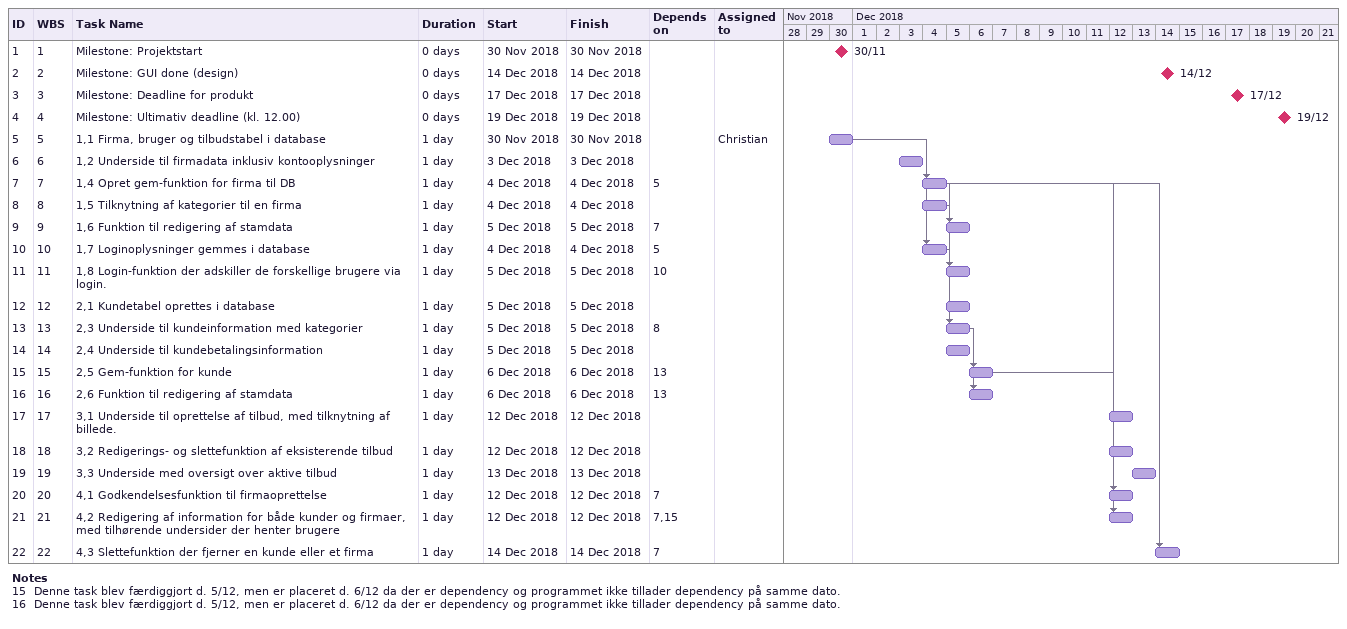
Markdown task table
| ID | WBS | Task | Duration | Start | Finish | Predecessors | Resources |
|---|---|---|---|---|---|---|---|
| 1 | 1 | Milestone: Projektstart | 0d | 2018-11-30 | 2018-11-30 |  |  |
| 2 | 2 | Milestone: GUI done (design) | 0d | 2018-12-14 | 2018-12-14 |  |  |
| 3 | 3 | Milestone: Deadline for produkt | 0d | 2018-12-17 | 2018-12-17 |  |  |
| 4 | 4 | Milestone: Ultimativ deadline (kl. 12.00) | 0d | 2018-12-19 | 2018-12-19 |  |  |
| 5 | 5 | 1,1 Firma, bruger og tilbudstabel i database | 1d | 2018-11-30 | 2018-11-30 |  | Christian |
| 6 | 6 | 1,2 Underside til firmadata inklusiv kontooplysninger | 1d | 2018-12-03 | 2018-12-03 |  |  |
| 7 | 7 | 1,4 Opret gem-funktion for firma til DB | 1d | 2018-12-04 | 2018-12-04 | 5 |  |
| 8 | 8 | 1,5 Tilknytning af kategorier til en firma | 1d | 2018-12-04 | 2018-12-04 |  |  |
| 9 | 9 | 1,6 Funktion til redigering af stamdata | 1d | 2018-12-05 | 2018-12-05 | 7 |  |
| 10 | 10 | 1,7 Loginoplysninger gemmes i database | 1d | 2018-12-04 | 2018-12-04 | 5 |  |
| 11 | 11 | 1,8 Login-funktion der adskiller de forskellige brugere via login. | 1d | 2018-12-05 | 2018-12-05 | 10 |  |
| 12 | 12 | 2,1 Kundetabel oprettes i database | 1d | 2018-12-05 | 2018-12-05 |  |  |
| 13 | 13 | 2,3 Underside til kundeinformation med kategorier | 1d | 2018-12-05 | 2018-12-05 | 8 |  |
| 14 | 14 | 2,4 Underside til kundebetalingsinformation | 1d | 2018-12-05 | 2018-12-05 |  |  |
| 15 | 15 | 2,5 Gem-funktion for kunde | 1d | 2018-12-06 | 2018-12-06 | 13 |  |
| 16 | 16 | 2,6 Funktion til redigering af stamdata | 1d | 2018-12-06 | 2018-12-06 | 13 |  |
| 17 | 17 | 3,1 Underside til oprettelse af tilbud, med tilknytning af billede. | 1d | 2018-12-12 | 2018-12-12 |  |  |
| 18 | 18 | 3,2 Redigerings- og slettefunktion af eksisterende tilbud | 1d | 2018-12-12 | 2018-12-12 |  |  |
| 19 | 19 | 3,3 Underside med oversigt over aktive tilbud | 1d | 2018-12-13 | 2018-12-13 |  |  |
| 20 | 20 | 4,1 Godkendelsesfunktion til firmaoprettelse | 1d | 2018-12-12 | 2018-12-12 | 7 |  |
| 21 | 21 | 4,2 Redigering af information for både kunder og firmaer, med tilhørende undersider der henter brugere | 1d | 2018-12-12 | 2018-12-12 | 7, 15 |  |
| 22 | 22 | 4,3 Slettefunktion der fjerner en kunde eller et firma | 1d | 2018-12-14 | 2018-12-14 | 7 |  |

Notes
- 15: Denne task blev færdiggjort d. 5/12, men er placeret d. 6/12 da der er dependency og programmet ikke tillader dependency på samme dato.
- 16: Denne task blev færdiggjort d. 5/12, men er placeret d. 6/12 da der er dependency og programmet ikke tillader dependency på samme dato.
